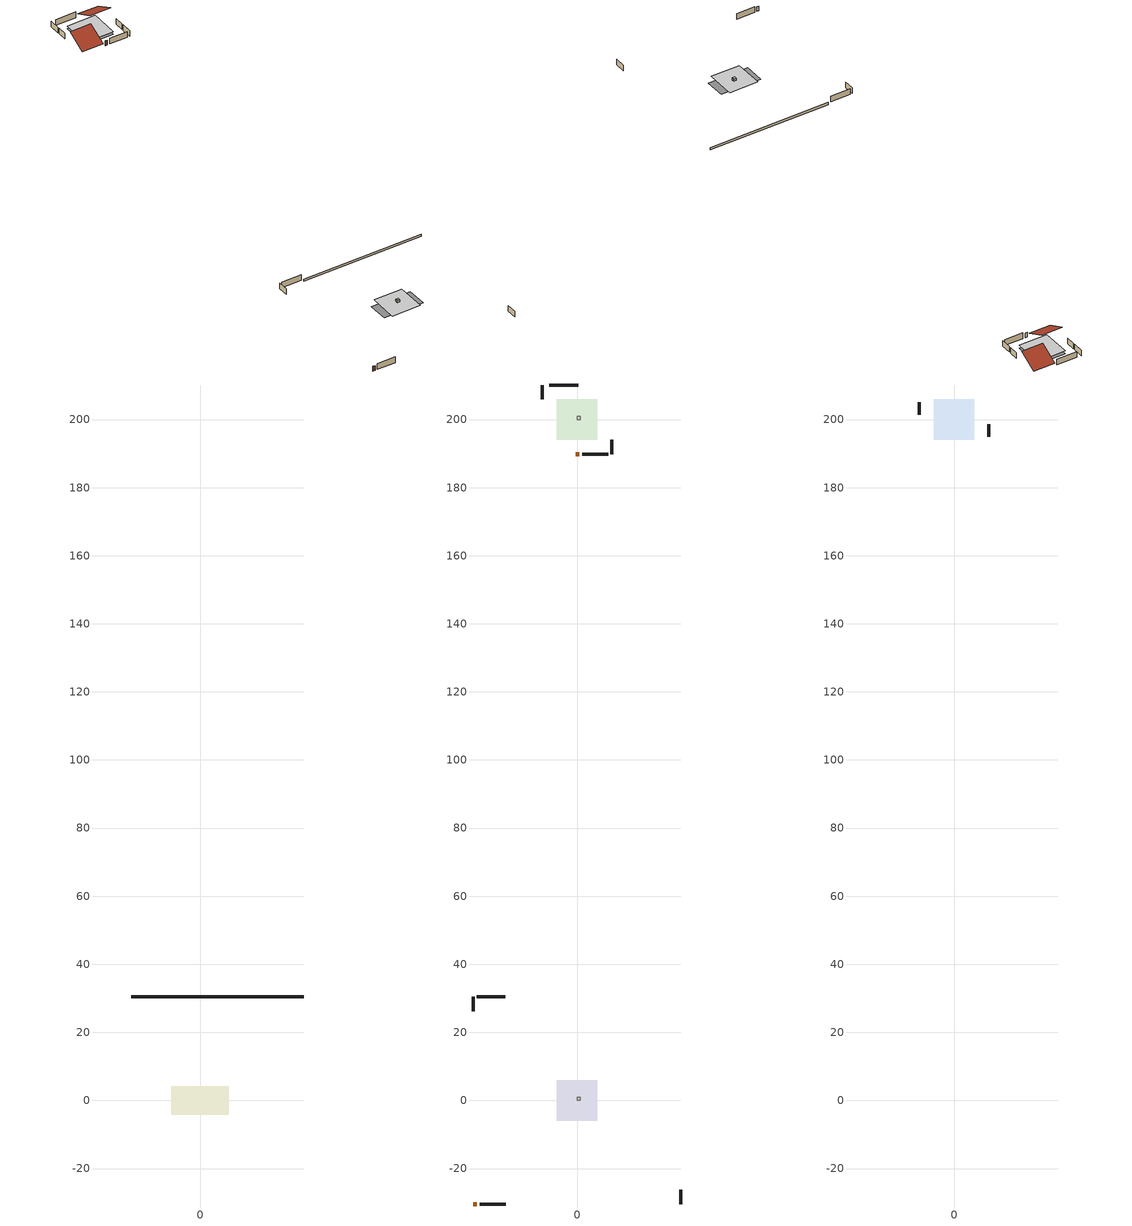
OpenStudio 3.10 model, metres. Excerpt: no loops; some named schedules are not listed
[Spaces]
unit1_crawlspace___unvented_1
 floor foundation (unit1_Slab1_construction): -8.42,-4.21 -8.42,4.21 8.42,4.21 8.42,-4.21 z-0.91
 wall foundation (unit1_FoundationWall1_construction): 30.41,30.41 -20.13,30.41 z-0.91:0
unit1_central_ac_and_furnace_airloop_ret_air_space
 floor adiabatic (unit1_AdiabaticConst): 0,0 0,1 1,1 1,0 z0
 wall adiabatic (unit1_AdiabaticConst): 0,0 1,0 1,1 0,1 0,0 z0:1
 ceiling adiabatic (unit1_AdiabaticConst): 1,0 1,1 0,1 0,0 z1
unit1_conditioned_space_1
 floor to unit1_crawlspace___unvented_1 (unit1_Floor1_construction): -5.96,-5.96 -5.96,5.96 5.96,5.96 5.96,-5.96 z0
 wall outside (unit1_AdiabaticWallConstruction): -30.41,-30.41 -29.49,-30.41 z0:2.03
 wall outside (unit1_Wall4_construction): -30.41,30.41 -30.41,26.2 z0:2.44
 wall outside (unit1_Wall3_construction): -28.57,-30.41 -20.9,-30.41 z0:2.44
 wall outside (unit1_Wall2_construction): 30.41,-30.41 30.41,-26.2 z0:2.44
 wall outside (unit1_Wall1_construction): -21.06,30.41 -29.48,30.41 z0:2.44
 door (unit1_Door): -30.41,-30.41 -29.49,-30.41 z0:2.03
 ceiling adiabatic (unit1_Floor2_construction): 5.96,-5.96 5.96,5.96 -5.96,5.96 -5.96,-5.96 z0
unit2_central_ac_and_furnace_airloop_ret_air_space
 floor adiabatic (unit2_AdiabaticConst): 0,200 0,201 1,201 1,200 z0
 wall adiabatic (unit2_AdiabaticConst): 0,200 1,200 1,201 0,201 0,200 z0:1
 ceiling adiabatic (unit2_AdiabaticConst): 1,200 1,201 0,201 0,200 z1
unit2_conditioned_space_1
 floor adiabatic (unit2_Floor1_2_construction): -5.96,194.04 -5.96,205.96 5.96,205.96 5.96,194.04 z0
 wall outside (unit2_AdiabaticWallConstruction): -0.3,189.87 0.61,189.87 z0:2.03
 wall outside (unit2_Wall4_2_construction): -10.13,210.13 -10.13,205.92 z0:2.44
 wall outside (unit2_Wall3_2_construction): 1.54,189.87 9.21,189.87 z0:2.44
 wall outside (unit2_Wall2_2_construction): 10.13,189.87 10.13,194.08 z0:2.44
 wall outside (unit2_Wall1_2_construction): 0.3,210.13 -8.12,210.13 z0:2.44
 door (unit2_Door): -0.3,189.87 0.61,189.87 z0:2.03
unit2_attic___vented_1
 floor to unit2_conditioned_space_1 (unit2_Floor2_2_construction_Reversed): -5.96,194.04 -5.96,205.96 5.96,205.96 5.96,194.04 z1.22
 wall outside (unit2_Wall6_2_construction): 10.13,195.01 10.13,198.64 z0:2.44
 wall outside (unit2_Wall5_2_construction): -10.13,204.99 -10.13,201.36 z0:2.44
 roof outside (unit2_Roof2_2_construction): -1.23,189.87,1.22 -1.23,197.83,5.2 -10.13,197.83,5.2 -10.13,189.87,1.22
 roof outside (unit2_Roof1_2_construction): 1.23,210.13,1.22 1.23,202.17,5.2 10.13,202.17,5.2 10.13,210.13,1.22
[Site]
unit1_Buffalo_Niagara_Intl_Ap_NY: Latitude {deg}=42.93; Longitude {deg}=-78.73; Time Zone {hr}=-5; Elevation {m}=215; Terrain=Suburbs; Keep Site Location Information=Yes
[Site:GroundTemperature:Shallow]
4.30207, 2.29327, 2.1324, 3.08568, 6.91256, 10.7216, 14.0239, 16.1158, 16.2935, 14.5921, 11.374, 7.68183
[Site:WaterMainsTemperature]
Calculation Method=Schedule; Temperature Schedule=unit1_mains_temperature_schedule
[Building]
Building 1
[Construction]
unit1_AdiabaticConst: unit1_Adiabatic
unit1_AdiabaticWallConstruction: unit1_wood_siding_1, unit1_wall_rigid_ins, unit1_wall_stud_and_cavity_1, unit1_gypsum_board
unit1_Door: unit1_door_material
unit1_Slab1_construction: unit1_soil_0_5_in_
unit1_FoundationWall1_construction: unit1_concrete_8_0_in_
unit1_Floor2_construction: unit1_ceiling_stud_and_cavity, unit1_gypsum_board_1
unit1_Floor1_construction: unit1_floor_stud_and_cavity, unit1_floor_rigid_ins, unit1_osb_sheathing_0_75_in_, unit1_floor_covering
unit1_Wall4_construction; unit1_Wall3_construction; unit1_Wall2_construction; unit1_Wall1_construction: unit1_wood_siding, unit1_osb_sheathing_0_5_in_, unit1_wall_stud_and_cavity, unit1_gypsum_board
unit2_AdiabaticConst: unit2_Adiabatic
unit2_AdiabaticWallConstruction: unit2_wood_siding_1, unit2_wall_rigid_ins, unit2_wall_stud_and_cavity_2, unit2_gypsum_board
unit2_Door: unit2_door_material
unit2_Floor2_2_construction_Reversed: unit2_gypsum_board, unit2_ceiling_stud_and_cavity, unit2_ceiling_loosefill_ins
unit2_Floor1_2_construction: unit2_floor_stud_and_cavity, unit2_osb_sheathing_0_75_in_, unit2_floor_covering
unit2_Wall6_2_construction; unit2_Wall5_2_construction: unit2_wood_siding, unit2_osb_sheathing_0_5_in__1, unit2_wall_stud_and_cavity_1
unit2_Wall4_2_construction; unit2_Wall3_2_construction; unit2_Wall2_2_construction; unit2_Wall1_2_construction: unit2_wood_siding, unit2_osb_sheathing_0_5_in__1, unit2_wall_stud_and_cavity, unit2_gypsum_board
unit2_Roof2_2_construction; unit2_Roof1_2_construction: unit2_asphalt_or_fiberglass_shingles, unit2_roof_rigid_ins, unit2_osb_sheathing_0_5_in_
[Material:NoMass] Roughness=Rough; Thermal Resistance {m2-K/W}=176.1
unit1_Adiabatic; unit2_Adiabatic
[Material] Roughness=Rough
Name | Thickness {m} | Conductivity {W/m-K} | Density {kg/m3} | Specific Heat {J/kg-K} | Thermal Absorptance | Solar Absorptance | Visible Absorptance
unit1_wall_stud_and_cavity_1; unit2_wall_stud_and_cavity_2 | 0.0889 | 0.380278 | 52.3479 | 1209.89 | 0.9 | 0.7 | 0.7
unit1_wall_rigid_ins; unit2_wall_rigid_ins | 0.512978 | 0.029427 | 32.04 | 1214.23 | 0.9 | 0.7 | 0.7
unit1_wood_siding_1; unit2_wood_siding_1 | 0.0254 | 0.102417 | 544.68 | 1172.36
unit1_door_material; unit2_door_material | 0.04445 | 0.0716541 | 512.64 | 1214.23 | 0.9 | 0.7 | 0.7
unit1_soil_0_5_in_ | 0.0127 | 1.731 | 1842.3 | 418.7 | 0.9 | 0.7 | 0.7
unit1_concrete_8_0_in_ | 0.2032 | 1.803125 | 2242.8 | 837.4 | 0.9 | 0.7 | 0.7
unit1_gypsum_board_1 | 0.00254 | 0.160291 | 801 | 837.4 | 0.9 | 0.6 | 0.6
unit1_ceiling_stud_and_cavity | 0.0889 | 1.05181 | 20.9862 | 1087.66 | 0.9 | 0.7 | 0.7
unit1_floor_covering; unit2_floor_covering | 0.0127 | 0.0433444 | 54.468 | 1339.84 | 0.9 | 0.6 | 0.6
unit1_osb_sheathing_0_75_in_; unit2_osb_sheathing_0_75_in_ | 0.01905 | 0.115458 | 512.64 | 1214.23 | 0.9 | 0.7 | 0.7
unit1_floor_rigid_ins | 0.103632 | 0.029427 | 32.04 | 1214.23 | 0.9 | 0.7 | 0.7
unit1_floor_stud_and_cavity | 0.1397 | 0.21683 | 92.3553 | 1139.71 | 0.9 | 0.7 | 0.7
unit1_gypsum_board; unit2_gypsum_board | 0.0127 | 0.160291 | 801 | 837.4 | 0.9 | 0.6 | 0.6
unit1_wall_stud_and_cavity; unit2_wall_stud_and_cavity | 0.1397 | 0.0929022 | 139.0536 | 1170.24 | 0.9 | 0.7 | 0.7
unit1_osb_sheathing_0_5_in_; unit2_osb_sheathing_0_5_in__1 | 0.0127 | 0.115458 | 512.64 | 1214.23 | 0.9 | 0.7 | 0.7
unit1_wood_siding; unit2_wood_siding | 0.0254 | 0.102417 | 544.68 | 1172.36 | 0.9 | 0.7 | 0.7
unit2_ceiling_stud_and_cavity | 0.1397 | 0.0824711 | 65.682 | 1177.47 | 0.9 | 0.7 | 0.7
unit2_ceiling_loosefill_ins | 0.169333 | 0.0480833 | 16.02 | 1046.75 | 0.9 | 0.7 | 0.7
unit2_floor_stud_and_cavity | 0.1397 | 0.923637 | 92.3553 | 1139.71 | 0.9 | 0.7 | 0.7
unit2_wall_stud_and_cavity_1 | 0.1397 | 0.727959 | 139.0536 | 1170.24 | 0.9 | 0.6 | 0.6
unit2_osb_sheathing_0_5_in_ | 0.0127 | 0.115458 | 512.64 | 1214.23 | 0.9 | 0.6 | 0.6
unit2_roof_rigid_ins | 0.00281632 | 0.029427 | 32.04 | 1214.23 | 0.9 | 0.7 | 0.7
unit2_asphalt_or_fiberglass_shingles | 0.00635 | 0.162714 | 1121.4 | 1465.45 | 0.9 | 0.85 | 0.85
[Foundation:Kiva:Settings]
Soil Conductivity {W/m-K}=1.731; Soil Density {kg/m3}=1842.3; Soil Specific Heat {J/kg-K}=418.7; Ground Solar Absorptivity=0.9; Ground Thermal Absorptivity=0.9; Ground Surface Roughness {m}=0.03; Far-Field Width {m}=40; Deep-Ground Boundary Condition=ZeroFlux; Deep-Ground Depth {m}=40; Minimum Cell Dimension {m}=0.2; Maximum Cell Growth Coefficient=3; Simulation Timestep=Timestep
[ElectricEquipment]
Name | Electric Equipment Definition | Space or SpaceType | Schedule
unit1_mech_vent_bath_fan_0 | unit1_mech_vent_bath_fan_0 | unit1_conditioned_space_1 | unit1_mech_vent_bath_fan_0_schedule
unit1_mech_vent_range_fan_0 | unit1_mech_vent_range_fan_0 | unit1_conditioned_space_1 | unit1_mech_vent_range_fan_0_schedule
unit1_mech_vent_house_fan_cfis | unit1_mech_vent_house_fan_cfis | unit1_conditioned_space_1 | unit1_mech_vent_house_fan_cfis_schedule
unit1_whole_house_fan | unit1_whole_house_fan | unit1_conditioned_space_1 | Always On Discrete
unit1_misc_plug_loads | unit1_misc_plug_loads | unit1_conditioned_space_1 | unit1_plug_loads_other
unit1_misc_tv | unit1_misc_tv | unit1_conditioned_space_1 | unit1_plug_loads_tv
unit1_cooking_range | unit1_cooking_range | unit1_conditioned_space_1 | unit1_cooking_range
unit1_fridge | unit1_fridge | unit1_conditioned_space_1 | unit1_fridge_schedule
unit1_dishwasher | unit1_dishwasher | unit1_conditioned_space_1 | unit1_dishwasher
unit1_clothes_dryer | unit1_clothes_dryer | unit1_conditioned_space_1 | unit1_clothes_dryer
unit1_clothes_washer | unit1_clothes_washer | unit1_conditioned_space_1 | unit1_clothes_washer
unit1_ceiling_fan | unit1_ceiling_fan | unit1_conditioned_space_1 | unit1_ceiling_fan
unit1_mech_vent_house_fan | unit1_mech_vent_house_fan | unit1_conditioned_space_1 | unit1_mech_vent_house_fan_schedule
unit2_mech_vent_bath_fan_0 | unit2_mech_vent_bath_fan_0 | unit2_conditioned_space_1 | unit2_mech_vent_bath_fan_0_schedule
unit2_mech_vent_range_fan_0 | unit2_mech_vent_range_fan_0 | unit2_conditioned_space_1 | unit2_mech_vent_range_fan_0_schedule
unit2_mech_vent_house_fan_cfis | unit2_mech_vent_house_fan_cfis | unit2_conditioned_space_1 | unit2_mech_vent_house_fan_cfis_schedule
unit2_mech_vent_house_fan | unit2_mech_vent_house_fan | unit2_conditioned_space_1 | unit2_mech_vent_house_fan_schedule
unit2_whole_house_fan | unit2_whole_house_fan | unit2_conditioned_space_1 | unit2_Always_On_Discrete
unit2_misc_plug_loads | unit2_misc_plug_loads | unit2_conditioned_space_1 | unit2_plug_loads_other
unit2_misc_tv | unit2_misc_tv | unit2_conditioned_space_1 | unit2_plug_loads_tv
unit2_cooking_range | unit2_cooking_range | unit2_conditioned_space_1 | unit2_cooking_range
unit2_fridge | unit2_fridge | unit2_conditioned_space_1 | unit2_fridge_schedule
unit2_dishwasher | unit2_dishwasher | unit2_conditioned_space_1 | unit2_dishwasher
unit2_clothes_dryer | unit2_clothes_dryer | unit2_conditioned_space_1 | unit2_clothes_dryer
unit2_clothes_washer | unit2_clothes_washer | unit2_conditioned_space_1 | unit2_clothes_washer
unit2_ceiling_fan | unit2_ceiling_fan | unit2_conditioned_space_1 | unit2_ceiling_fan
[ElectricEquipment:Definition] Design Level Calculation Method=EquipmentLevel
Name | Design Level {W} | Fraction Latent | Fraction Radiant | Fraction Lost
unit1_mech_vent_bath_fan_0 | 15 | 0 | 0 | 1
unit1_mech_vent_range_fan_0 | 30 | 0 | 0 | 1
unit1_mech_vent_house_fan_cfis | 0 | 0 | 0 | 0
unit1_whole_house_fan | 0 | 0 | 0 | 1
unit1_misc_plug_loads | 258.344 | 0.045 | 0.513 | 0.1
unit1_misc_tv | 328.855 | 0 | 0.6 | 0
unit1_cooking_range | 227.615 | 0.16 | 0.384 | 0.2
unit1_fridge | 74.7717 | 0 | 0.6 | 0
unit1_dishwasher | 1321.58 | 0.3 | 0.18 | 0.4
[SpaceInfiltration:DesignFlowRate] Density Basis=Outdoor
Name | Space or SpaceType | Schedule | Design Flow Rate Calculation Method | Design Flow Rate {m3/s} | Air Changes per Hour {1/hr} | Constant Term Coefficient | Temperature Term Coefficient | Velocity Term Coefficient | Velocity Squared Term Coefficient
unit1_infil_flow; unit1_whole_house_fan_flow; unit1_natural_vent_flow | unit1_conditioned_space_1 | Always On Discrete | Flow/Space | 0
unit1_crawlspace_unvented_1_duct_leakage_imbalance_infil_flow | unit1_crawlspace___unvented_1 | Always On Discrete | Flow/Space | 0
unit1_infil_crawlspace___unvented_1 | unit1_crawlspace___unvented_1 | Always On Discrete | AirChanges/Hour |  | 0.1 | 1 | 0 | 0 | 0
unit2_infil_flow; unit2_whole_house_fan_flow; unit2_natural_vent_flow | unit2_conditioned_space_1 | unit2_Always_On_Discrete | Flow/Space | 0
unit2_attic_vented_1_duct_leakage_imbalance_infil_flow | unit2_attic___vented_1 | unit2_Always_On_Discrete | Flow/Space | 0
[OtherEquipment]
Name | Other Equipment Definition | Space or SpaceType | Schedule | Fuel Type
unit1_mech_vent_house_fan_latent_load | unit1_mech_vent_house_fan_latent_load | unit1_conditioned_space_1 | Always On Discrete
unit1_mech_vent_house_fan_sensible_load | unit1_mech_vent_house_fan_sensible_load | unit1_conditioned_space_1 | Always On Discrete
unit1_central_ac_and_furnace_airloop_0_SupLatLkToDZ | unit1_central_ac_and_furnace_airloop_0_SupLatLkToDZ | unit1_crawlspace___unvented_1 | Always On Discrete
unit1_central_ac_and_furnace_airloop_0_SupSensLkToDZ | unit1_central_ac_and_furnace_airloop_0_SupSensLkToDZ | unit1_crawlspace___unvented_1 | Always On Discrete
unit1_central_ac_and_furnace_airloop_0_RetCondToDZ | unit1_central_ac_and_furnace_airloop_0_RetCondToDZ | unit1_crawlspace___unvented_1 | Always On Discrete
unit1_central_ac_and_furnace_airloop_0_SupCondToDZ | unit1_central_ac_and_furnace_airloop_0_SupCondToDZ | unit1_crawlspace___unvented_1 | Always On Discrete
unit1_central_ac_and_furnace_airloop_0_RetLatLkToRP | unit1_central_ac_and_furnace_airloop_0_RetLatLkToRP | unit1_central_ac_and_furnace_airloop_ret_air_space | Always On Discrete
unit1_central_ac_and_furnace_airloop_0_RetSensLkToRP | unit1_central_ac_and_furnace_airloop_0_RetSensLkToRP | unit1_central_ac_and_furnace_airloop_ret_air_space | Always On Discrete
unit1_central_ac_and_furnace_airloop_0_RetCondToRP | unit1_central_ac_and_furnace_airloop_0_RetCondToRP | unit1_central_ac_and_furnace_airloop_ret_air_space | Always On Discrete
unit1_central_ac_and_furnace_airloop_0_SupCondToLv | unit1_central_ac_and_furnace_airloop_0_SupCondToLv | unit1_conditioned_space_1 | Always On Discrete
unit1_central_ac_and_furnace_airloop_0_SupLatLkToCond | unit1_central_ac_and_furnace_airloop_0_SupLatLkToCond | unit1_conditioned_space_1 | Always On Discrete
unit1_central_ac_and_furnace_airloop_0_SupSensLkToCond | unit1_central_ac_and_furnace_airloop_0_SupSensLkToCond | unit1_conditioned_space_1 | Always On Discrete
unit1_general_water_use_latent | unit1_general_water_use_latent | unit1_conditioned_space_1 | unit1_general_water_use_schedule
unit1_general_water_use_sensible | unit1_general_water_use_sensible | unit1_conditioned_space_1 | unit1_general_water_use_schedule
unit1_cooking_range_1 | unit1_cooking_range_2 | unit1_conditioned_space_1 | unit1_cooking_range | NaturalGas
unit1_clothes_dryer_1 | unit1_clothes_dryer_2 | unit1_conditioned_space_1 | unit1_clothes_dryer | NaturalGas
unit1_water_heater_energy_adjustment1 | unit1_water_heater_energy_adjustment1 | unit1_conditioned_space_1 | Always On Discrete | NaturalGas
unit2_mech_vent_house_fan_latent_load | unit2_mech_vent_house_fan_latent_load | unit2_conditioned_space_1 | unit2_Always_On_Discrete
unit2_mech_vent_house_fan_sensible_load | unit2_mech_vent_house_fan_sensible_load | unit2_conditioned_space_1 | unit2_Always_On_Discrete
unit2_central_ac_and_furnace_airloop_0_SupLatLkToDZ | unit2_central_ac_and_furnace_airloop_0_SupLatLkToDZ | unit2_attic___vented_1 | unit2_Always_On_Discrete
unit2_central_ac_and_furnace_airloop_0_SupSensLkToDZ | unit2_central_ac_and_furnace_airloop_0_SupSensLkToDZ | unit2_attic___vented_1 | unit2_Always_On_Discrete
unit2_central_ac_and_furnace_airloop_0_RetCondToDZ | unit2_central_ac_and_furnace_airloop_0_RetCondToDZ | unit2_attic___vented_1 | unit2_Always_On_Discrete
unit2_central_ac_and_furnace_airloop_0_SupCondToDZ | unit2_central_ac_and_furnace_airloop_0_SupCondToDZ | unit2_attic___vented_1 | unit2_Always_On_Discrete
unit2_central_ac_and_furnace_airloop_0_RetLatLkToRP | unit2_central_ac_and_furnace_airloop_0_RetLatLkToRP | unit2_central_ac_and_furnace_airloop_ret_air_space | unit2_Always_On_Discrete
unit2_central_ac_and_furnace_airloop_0_RetSensLkToRP | unit2_central_ac_and_furnace_airloop_0_RetSensLkToRP | unit2_central_ac_and_furnace_airloop_ret_air_space | unit2_Always_On_Discrete
unit2_central_ac_and_furnace_airloop_0_RetCondToRP | unit2_central_ac_and_furnace_airloop_0_RetCondToRP | unit2_central_ac_and_furnace_airloop_ret_air_space | unit2_Always_On_Discrete
unit2_central_ac_and_furnace_airloop_0_SupCondToLv | unit2_central_ac_and_furnace_airloop_0_SupCondToLv | unit2_conditioned_space_1 | unit2_Always_On_Discrete
unit2_central_ac_and_furnace_airloop_0_SupLatLkToCond | unit2_central_ac_and_furnace_airloop_0_SupLatLkToCond | unit2_conditioned_space_1 | unit2_Always_On_Discrete
unit2_central_ac_and_furnace_airloop_0_SupSensLkToCond | unit2_central_ac_and_furnace_airloop_0_SupSensLkToCond | unit2_conditioned_space_1 | unit2_Always_On_Discrete
unit2_general_water_use_latent | unit2_general_water_use_latent | unit2_conditioned_space_1 | unit2_general_water_use_schedule
unit2_general_water_use_sensible | unit2_general_water_use_sensible | unit2_conditioned_space_1 | unit2_general_water_use_schedule
unit2_cooking_range_1 | unit2_cooking_range_2 | unit2_conditioned_space_1 | unit2_cooking_range | NaturalGas
unit2_clothes_dryer_1 | unit2_clothes_dryer_2 | unit2_conditioned_space_1 | unit2_clothes_dryer | NaturalGas
unit2_water_heater_energy_adjustment1 | unit2_water_heater_energy_adjustment1 | unit2_conditioned_space_1 | unit2_Always_On_Discrete | NaturalGas
[ZoneMixing] Design Flow Rate Calculation Method=Flow/Zone; Design Flow Rate {m3/s}=0
Name | Zone or Space | Schedule | Source Zone or Space
unit1_central_ac_and_furnace_airloop_0_ZoneMixCondToDZ_mix | unit1_crawlspace___unvented | Always On Continuous | unit1_conditioned_space
unit1_central_ac_and_furnace_airloop_0_ZoneMixDZToCond_mix | unit1_conditioned_space | Always On Continuous | unit1_crawlspace___unvented
unit2_whole_house_fan_mix; unit2_central_ac_and_furnace_airloop_0_ZoneMixCondToDZ_mix | unit2_attic___vented | unit2_Always_On_Continuous | unit2_conditioned_space
unit2_central_ac_and_furnace_airloop_0_ZoneMixDZToCond_mix | unit2_conditioned_space | unit2_Always_On_Continuous | unit2_attic___vented
[Space]
Name | Thermal Zone | Building Unit | Volume {m3}
unit1_central_ac_and_furnace_airloop_ret_air_space | unit1_central_ac_and_furnace_airloop_ret_air_zone
unit1_crawlspace___unvented_1 | unit1_crawlspace___unvented | unit1_Building_Unit_1 | 129.719
unit1_conditioned_space_1 | unit1_conditioned_space | unit1_Building_Unit_1 | 172.959
unit2_central_ac_and_furnace_airloop_ret_air_space | unit2_central_ac_and_furnace_airloop_ret_air_zone
unit2_attic___vented_1 | unit2_attic___vented | unit2_Building_Unit_1 | 125.937
unit2_conditioned_space_1 | unit2_conditioned_space | unit2_Building_Unit_1 | 172.959
[ThermalZone] Multiplier=1; Use Ideal Air Loads=No
Name | Volume {m3} | Thermostat
unit1_central_ac_and_furnace_airloop_ret_air_zone; unit2_central_ac_and_furnace_airloop_ret_air_zone | 1
unit1_crawlspace___unvented | 129.719
unit1_conditioned_space | 172.959 | unit1_conditioned_space_temperature_setpoint
unit2_attic___vented | 125.937
unit2_conditioned_space | 172.959 | unit2_conditioned_space_temperature_setpoint
[People] Multiplier=1
Name | People Definition | Space or SpaceType | Number of People Schedule | Activity Level Schedule
unit1_occupants | unit1_occupants | unit1_conditioned_space_1 | unit1_occupants | unit1_occupants_activity_schedule
unit2_occupants | unit2_occupants | unit2_conditioned_space_1 | unit2_occupants | unit2_occupants_activity_schedule
[Exterior:Lights]
Name | Exterior Lights Definition | Schedule
unit1_exterior_lighting | unit1_exterior_lighting | unit1_exterior_lighting_schedule
unit2_exterior_lighting | unit2_exterior_lighting | unit2_exterior_lighting_schedule
[Lights] Fraction Replaceable=1
Name | Lights Definition | Space or SpaceType | Schedule
unit1_interior_lighting | unit1_interior_lighting | unit1_conditioned_space_1 | unit1_lighting_interior
unit2_interior_lighting | unit2_interior_lighting | unit2_conditioned_space_1 | unit2_lighting_interior
[WaterUse:Equipment:Definition]
unit1_dishwasher: Peak Flow Rate {m3/s}=1.58312e-05
[BuildingUnit]
unit1_Building_Unit_1; unit2_Building_Unit_1
[InternalMass] Multiplier=1
Name | Internal Mass Definition | Space or SpaceType
unit1_furniture_mass_conditioned_space_1 | unit1_furniture_mass_conditioned_space_1 | unit1_conditioned_space_1
unit1_partition_wall_mass | unit1_partition_wall_mass | unit1_conditioned_space_1
unit2_furniture_mass_conditioned_space_1 | unit2_furniture_mass_conditioned_space_1 | unit2_conditioned_space_1
unit2_partition_wall_mass | unit2_partition_wall_mass | unit2_conditioned_space_1
[SurfaceProperty:ExposedFoundationPerimeter]
unit1_Slab1: Exposed Perimeter Calculation Method=TotalExposedPerimeter; Total Exposed Perimeter {m}=50.53584
[Foundation:Kiva]
unit1_Foundation_Kiva_1: Initial Indoor Air Temperature {C}=0.1092; Wall Height Above Grade {m}=0; Wall Depth Below Slab {m}=0.2032
[SpaceInfiltration:EffectiveLeakageArea]
unit2_infil_attic___vented_1: Space or SpaceType=unit2_attic___vented_1; Schedule=unit2_Always_On_Discrete; Effective Air Leakage Area {cm2}=4728.29; Stack Coefficient=0.000185199; Wind Coefficient=1.11016e-05
